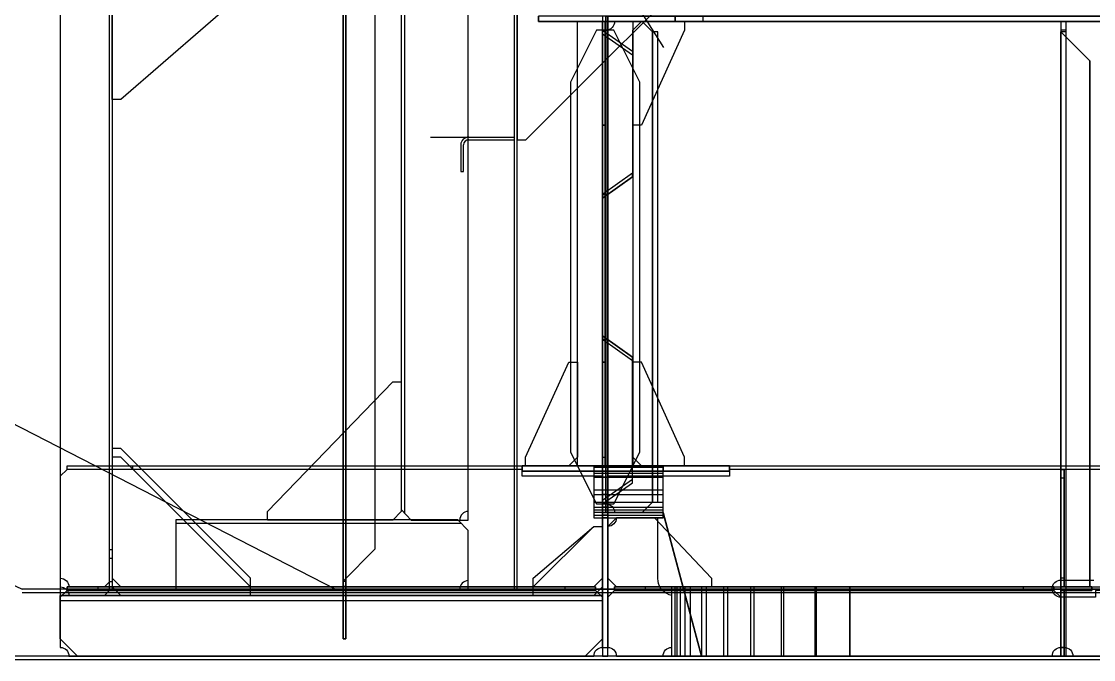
# Model space of a CAD drawing. Header units: inches. Extents: x -15552 to 42302, y -14825 to 18289.
# Drawn here: x -10382 to -9762, y 15364 to 15733 of the extents above; entities that cross this region are included whole.
import ezdxf

# ---------------------------------------------------------------- set-up
doc = ezdxf.new("R2010")
doc.units = ezdxf.units.IN
doc.header["$MEASUREMENT"] = 0
doc.layers.get('0').update_dxf_attribs({"linetype": 'CONTINUOUS'})

msp = doc.modelspace()

# ---------------------------------------------------------------- linework, layer by layer
at = {"color": 3, "ltscale": 25}
for p, q in [((-10123.431714, 15444.478181), (-10123.431714, 15904.478791)), ((-10096.556218, 15404.478028), (-10096.556218, 15904.478791)), ((-10095.003255, 15404.478028), (-10095.003255, 15904.478791)), ((-10330.717213, 15422.21103), (-10330.717213, 15811.368898)), ((-10329.217274, 15811.368898), (-10329.217274, 15422.21103)), ((-10330.717213, 15427.211335), (-10330.717213, 15746.86847)), ((-10329.217274, 15746.86847), (-10329.217274, 15427.211335)), ((-10145.100911, 15665.978578), (-10096.556218, 15665.978578)), ((-10122.913964, 15665.978578), (-10123.012383, 15665.978578)), ((-10123.012383, 15664.477876), (-10096.556218, 15664.477876)), ((-10407.139142, 15510.898927), (-10200.122197, 15404.478028)), ((-10355.217297, 15473.820832), (-10355.217297, 15475.820497)), ((-10355.217297, 15475.820497), (-10317.363293, 15475.820497)), ((-10317.363293, 15473.820832), (-10355.217297, 15473.820832)), ((-10317.363293, 15473.820832), (-10317.363293, 15475.820497)), ((-10317.363293, 15475.820497), (-10092.217286, 15475.820497)), ((-10092.217286, 15473.820832), (-10317.363293, 15473.820832)), ((-10092.217286, 15475.820497), (-10092.217286, 15473.820832)), ((-10127.365906, 15442.550996), (-10292.468579, 15442.550996)), ((-10156.27311, 15444.478181), (-10123.431714, 15444.478181)), ((-10292.468579, 15438.478425), (-10292.468579, 15404.478028)), ((-10123.431714, 15404.478028), (-10123.431714, 15438.478425)), ((-10329.217274, 15427.211335), (-10330.717213, 15427.211335)), ((-10330.717213, 15408.82068), (-10330.717213, 15427.211335)), ((-10329.217274, 15427.211335), (-10329.217274, 15408.82068)), ((-10329.217274, 15422.21103), (-10330.717213, 15422.21103)), ((-10330.717213, 15403.820375), (-10330.717213, 15422.21103)), ((-10329.217274, 15422.21103), (-10329.217274, 15403.820375)), ((-10407.139142, 15416.891816), (-10381.257279, 15404.478028)), ((-10355.217297, 15403.820375), (-10355.217297, 15405.820802)), ((-10355.217297, 15405.820802), (-10337.363274, 15405.820802)), ((-10355.217297, 15403.820375), (-10355.217297, 15405.820802)), ((-10355.217297, 15405.820802), (-10337.363274, 15405.820802)), ((-10337.363274, 15403.820375), (-10337.363274, 15405.820802)), ((-10337.363274, 15405.820802), (-10067.57129, 15405.820802)), ((-10337.363274, 15403.820375), (-10337.363274, 15405.820802)), ((-10337.363274, 15405.820802), (-10067.57129, 15405.820802)), ((-10329.217274, 15408.82068), (-10330.717213, 15408.82068)), ((-10067.57129, 15405.820802), (-10067.57129, 15403.820375)), ((-10067.57129, 15405.820802), (-10049.717267, 15405.820802)), ((-10067.57129, 15405.820802), (-10067.57129, 15403.820375)), ((-10067.57129, 15405.820802), (-10049.717267, 15405.820802)), ((-10049.717267, 15405.820802), (-10049.717267, 15403.820375)), ((-10049.717267, 15405.820802), (-10049.717267, 15403.820375)), ((-10038.717301, 15403.820375), (-10038.717301, 15405.820802)), ((-10038.717301, 15405.820802), (-10020.863278, 15405.820802)), ((-10038.717301, 15403.820375), (-10038.717301, 15405.820802)), ((-10038.717301, 15405.820802), (-10020.863278, 15405.820802)), ((-10038.717301, 15403.820375), (-10038.717301, 15405.820802)), ((-10038.717301, 15405.820802), (-10020.863278, 15405.820802)), ((-10020.863278, 15403.820375), (-10020.863278, 15405.820802)), ((-10020.863278, 15405.820802), (-9802.571232, 15405.820802)), ((-10020.863278, 15403.820375), (-10020.863278, 15405.820802)), ((-10020.863278, 15405.820802), (-9802.571232, 15405.820802)), ((-10020.863278, 15403.820375), (-10020.863278, 15405.820802)), ((-10020.863278, 15405.820802), (-9802.571232, 15405.820802)), ((-9802.571232, 15405.820802), (-9802.571232, 15403.820375)), ((-9802.571232, 15405.820802), (-9784.717305, 15405.820802)), ((-9802.571232, 15405.820802), (-9802.571232, 15403.820375)), ((-9802.571232, 15405.820802), (-9784.717305, 15405.820802)), ((-9802.571232, 15405.820802), (-9802.571232, 15403.820375)), ((-9802.571232, 15405.820802), (-9784.717305, 15405.820802)), ((-9784.717305, 15405.820802), (-9784.717305, 15403.820375)), ((-9784.717305, 15405.820802), (-9784.717305, 15403.820375)), ((-9784.717305, 15405.820802), (-9784.717305, 15403.820375)), ((-7715.419991, 15404.478028), (-10381.257279, 15404.478028)), ((-7715.419991, 15402.478364), (-10381.257279, 15402.478364)), ((-10337.363274, 15403.820375), (-10355.217297, 15403.820375)), ((-10337.363274, 15403.820375), (-10355.217297, 15403.820375)), ((-10067.57129, 15403.820375), (-10337.363274, 15403.820375)), ((-10067.57129, 15403.820375), (-10337.363274, 15403.820375)), ((-10329.217274, 15403.820375), (-10330.717213, 15403.820375)), ((-10292.468579, 15404.478028), (-10123.431714, 15404.478028)), ((-10200.122197, 15404.478028), (-7904.600461, 15404.478028)), ((-10049.717267, 15403.820375), (-10067.57129, 15403.820375)), ((-10049.717267, 15403.820375), (-10067.57129, 15403.820375)), ((-10020.863278, 15403.820375), (-10038.717301, 15403.820375)), ((-10020.863278, 15403.820375), (-10038.717301, 15403.820375)), ((-10020.863278, 15403.820375), (-10038.717301, 15403.820375)), ((-9802.571232, 15403.820375), (-10020.863278, 15403.820375)), ((-9802.571232, 15403.820375), (-10020.863278, 15403.820375)), ((-9802.571232, 15403.820375), (-10020.863278, 15403.820375)), ((-9784.717305, 15403.820375), (-9802.571232, 15403.820375)), ((-9784.717305, 15403.820375), (-9802.571232, 15403.820375)), ((-9784.717305, 15403.820375), (-9802.571232, 15403.820375))]:
    msp.add_line(p, q, dxfattribs=at)
at = {"color": 2, "ltscale": 25}
for p, q in [((-10160.207303, 15900.405458), (-10160.207303, 15448.551515)), ((-10045.717271, 15732.820466), (-10043.717225, 15732.820466)), ((-10045.717271, 15727.820924), (-10045.717271, 15732.820466)), ((-10045.717271, 15732.820466), (-10043.717225, 15732.820466)), ((-10045.717271, 15727.820924), (-10045.717271, 15732.820466)), ((-10043.717225, 15732.820466), (-10045.717271, 15732.820466)), ((-10045.717271, 15732.820466), (-10045.717271, 15727.820924)), ((-10042.717297, 15732.820466), (-10045.717271, 15732.820466)), ((-10045.717271, 15732.820466), (-10045.717271, 15727.820924)), ((-10045.717271, 15732.820466), (-10042.717297, 15732.820466)), ((-10045.717271, 15727.820924), (-10045.717271, 15732.820466)), ((-10045.717271, 15727.820924), (-10043.717225, 15727.820924)), ((-10045.717271, 15672.820619), (-10045.717271, 15727.820924)), ((-10045.717271, 15727.820924), (-10043.717225, 15727.820924)), ((-10045.717271, 15672.820619), (-10045.717271, 15727.820924)), ((-10045.717271, 15727.820924), (-10043.717225, 15727.820924)), ((-10045.717271, 15727.820924), (-10045.717271, 15672.820619)), ((-10045.717271, 15727.820924), (-10042.717297, 15727.820924)), ((-10045.717271, 15727.820924), (-10045.717271, 15632.820466)), ((-10045.717271, 15727.820924), (-10042.717297, 15727.820924)), ((-10045.717271, 15632.820466), (-10045.717271, 15727.820924)), ((-10043.717225, 15732.820466), (-10043.717225, 15727.820924)), ((-10043.717225, 15732.820466), (-10043.717225, 15727.820924)), ((-10043.717225, 15727.820924), (-10043.717225, 15732.820466)), ((-10043.717225, 15727.820924), (-10043.717225, 15672.820619)), ((-10043.717225, 15727.820924), (-10043.717225, 15672.820619)), ((-10043.717225, 15672.820619), (-10043.717225, 15727.820924)), ((-10042.717297, 15727.820924), (-10042.717297, 15732.820466)), ((-10042.717297, 15732.820466), (-10042.717297, 15727.820924)), ((-10042.717297, 15632.820466), (-10042.717297, 15727.820924)), ((-10042.717297, 15727.820924), (-10042.717297, 15632.820466)), ((-10043.717225, 15672.820619), (-10045.717271, 15672.820619)), ((-10043.717225, 15672.820619), (-10045.717271, 15672.820619)), ((-10045.717271, 15672.820619), (-10043.717225, 15672.820619)), ((-10045.717271, 15632.820466), (-10042.717297, 15632.820466)), ((-10042.717297, 15632.820466), (-10045.717271, 15632.820466)), ((-10045.717271, 15548.820832), (-10042.717297, 15548.820832)), ((-10045.717271, 15453.820375), (-10045.717271, 15548.820832)), ((-10042.717297, 15548.820832), (-10045.717271, 15548.820832)), ((-10045.717271, 15548.820832), (-10045.717271, 15453.820375)), ((-10042.717297, 15548.820832), (-10042.717297, 15453.820375)), ((-10042.717297, 15453.820375), (-10042.717297, 15548.820832)), ((-10043.717225, 15535.820344), (-10045.717271, 15535.820344)), ((-10045.717271, 15535.820344), (-10045.717271, 15480.820802)), ((-10043.717225, 15535.820344), (-10045.717271, 15535.820344)), ((-10045.717271, 15535.820344), (-10045.717271, 15480.820802)), ((-10045.717271, 15535.820344), (-10043.717225, 15535.820344)), ((-10045.717271, 15480.820802), (-10045.717271, 15535.820344)), ((-10043.717225, 15480.820802), (-10043.717225, 15535.820344)), ((-10043.717225, 15480.820802), (-10043.717225, 15535.820344)), ((-10043.717225, 15535.820344), (-10043.717225, 15480.820802)), ((-10045.717271, 15480.820802), (-10043.717225, 15480.820802)), ((-10045.717271, 15480.820802), (-10045.717271, 15475.820497)), ((-10045.717271, 15480.820802), (-10043.717225, 15480.820802)), ((-10045.717271, 15480.820802), (-10045.717271, 15475.820497)), ((-10045.717271, 15480.820802), (-10043.717225, 15480.820802)), ((-10045.717271, 15475.820497), (-10045.717271, 15480.820802)), ((-10043.717225, 15475.820497), (-10043.717225, 15480.820802)), ((-10043.717225, 15475.820497), (-10043.717225, 15480.820802)), ((-10043.717225, 15480.820802), (-10043.717225, 15475.820497)), ((-10045.717271, 15475.820497), (-10043.717225, 15475.820497)), ((-10045.717271, 15475.820497), (-10043.717225, 15475.820497)), ((-10043.717225, 15475.820497), (-10045.717271, 15475.820497)), ((-9780.717309, 15473.820832), (-9778.717263, 15473.820832)), ((-9780.717309, 15468.820527), (-9780.717309, 15473.820832)), ((-9778.717263, 15473.820832), (-9780.717309, 15473.820832)), ((-9780.717309, 15473.820832), (-9780.717309, 15410.820344)), ((-9778.717263, 15473.820832), (-9778.717263, 15468.820527)), ((-9778.717263, 15410.820344), (-9778.717263, 15473.820832)), ((-9780.717309, 15468.820527), (-9778.717263, 15468.820527)), ((-9780.717309, 15410.820344), (-9780.717309, 15468.820527)), ((-9778.717263, 15468.820527), (-9778.717263, 15410.820344)), ((-10045.717271, 15453.820375), (-10042.717297, 15453.820375)), ((-10045.717271, 15448.820832), (-10045.717271, 15453.820375)), ((-10045.717271, 15453.820375), (-10042.717297, 15453.820375)), ((-10045.717271, 15453.820375), (-10045.717271, 15448.820832)), ((-10042.717297, 15448.820832), (-10045.717271, 15448.820832)), ((-10045.717271, 15448.820832), (-10042.717297, 15448.820832)), ((-10042.717297, 15453.820375), (-10042.717297, 15448.820832)), ((-10042.717297, 15448.820832), (-10042.717297, 15453.820375)), ((-9778.717263, 15410.820344), (-9780.717309, 15410.820344)), ((-9780.717309, 15405.820802), (-9780.717309, 15410.820344)), ((-9778.717263, 15410.820344), (-9780.717309, 15410.820344)), ((-9780.717309, 15410.820344), (-9780.717309, 15405.820802)), ((-9778.717263, 15410.820344), (-9778.717263, 15405.820802)), ((-9778.717263, 15405.820802), (-9778.717263, 15410.820344)), ((-9778.717263, 15405.820802), (-9780.717309, 15405.820802)), ((-9780.717309, 15405.820802), (-9778.717263, 15405.820802))]:
    msp.add_line(p, q, dxfattribs=at)
at = {"color": 1, "ltscale": 25}
for p, q in [((-10195.717271, 15822.400239), (-10195.717271, 15409.241059)), ((-10194.217236, 15409.241059), (-10194.217236, 15822.400239)), ((-10330.717213, 15427.211335), (-10330.717213, 15814.429811)), ((-10329.217274, 15814.429811), (-10329.217274, 15427.211335)), ((-10082.717259, 15732.820466), (-10082.717259, 15735.820344)), ((-10042.717297, 15735.820344), (-10042.717297, 15732.820466)), ((-9987.717278, 15735.820344), (-9987.717278, 15732.820466)), ((-10042.717297, 15732.820466), (-10082.717259, 15732.820466)), ((-10060.217221, 15475.820497), (-10060.217221, 15732.820466)), ((-10060.217221, 15732.820466), (-10044.217236, 15732.820466)), ((-10060.217221, 15475.820497), (-10060.217221, 15732.820466)), ((-10060.217221, 15732.820466), (-10044.217236, 15732.820466)), ((-10057.217248, 15732.820466), (-10044.217236, 15732.820466)), ((-10057.217248, 15732.820466), (-10044.217236, 15732.820466)), ((-10044.217236, 15475.820497), (-10044.217236, 15732.820466)), ((-10044.217236, 15732.820466), (-10028.217251, 15732.820466)), ((-10044.217236, 15732.820466), (-10031.217225, 15732.820466)), ((-10044.217236, 15475.820497), (-10044.217236, 15732.820466)), ((-10044.217236, 15732.820466), (-10028.217251, 15732.820466)), ((-10044.217236, 15732.820466), (-10031.217225, 15732.820466)), ((-9987.717278, 15732.820466), (-10042.717297, 15732.820466)), ((-10028.217251, 15732.820466), (-10028.217251, 15475.820497)), ((-10028.217251, 15732.820466), (-10028.217251, 15475.820497)), ((-9777.71724, 15732.820466), (-9780.717309, 15732.820466)), ((-9780.717309, 15732.820466), (-9780.717309, 15726.82071)), ((-9777.71724, 15732.820466), (-9780.717309, 15732.820466)), ((-9780.717309, 15732.820466), (-9780.717309, 15727.820924)), ((-9777.71724, 15727.820924), (-9780.717309, 15727.820924)), ((-9780.717309, 15727.820924), (-9780.717309, 15370.820954)), ((-9777.71724, 15726.82071), (-9777.71724, 15732.820466)), ((-9777.71724, 15727.820924), (-9777.71724, 15732.820466)), ((-9777.71724, 15370.820954), (-9777.71724, 15727.820924)), ((-9777.71724, 15726.82071), (-9780.717309, 15726.82071)), ((-9780.717309, 15726.82071), (-9780.717309, 15405.820802)), ((-9777.71724, 15405.820802), (-9777.71724, 15726.82071)), ((-10044.217236, 15475.820497), (-10060.217221, 15475.820497)), ((-10044.217236, 15475.820497), (-10060.217221, 15475.820497)), ((-10044.217236, 15475.820497), (-10057.217248, 15475.820497)), ((-10044.217236, 15475.820497), (-10057.217248, 15475.820497)), ((-10010.717232, 15474.94159), (-10050.71729, 15474.94159)), ((-10050.71729, 15474.94159), (-10050.71729, 15472.820619)), ((-10010.717232, 15474.94159), (-10050.71729, 15474.94159)), ((-10050.71729, 15474.94159), (-10050.71729, 15472.820619)), ((-10050.71729, 15474.94159), (-10050.71729, 15471.373323)), ((-10010.717232, 15474.94159), (-10050.71729, 15474.94159)), ((-10050.71729, 15474.94159), (-10050.71729, 15471.373323)), ((-10010.717232, 15472.820619), (-10050.71729, 15472.820619)), ((-10050.71729, 15472.820619), (-10050.71729, 15469.252351)), ((-10010.717232, 15472.820619), (-10050.71729, 15472.820619)), ((-10050.71729, 15472.820619), (-10050.71729, 15469.252351)), ((-10028.217251, 15475.820497), (-10044.217236, 15475.820497)), ((-10031.217225, 15475.820497), (-10044.217236, 15475.820497)), ((-10028.217251, 15475.820497), (-10044.217236, 15475.820497)), ((-10031.217225, 15475.820497), (-10044.217236, 15475.820497)), ((-10010.717232, 15472.820619), (-10010.717232, 15474.94159)), ((-10010.717232, 15472.820619), (-10010.717232, 15474.94159)), ((-10010.717232, 15471.373323), (-10010.717232, 15474.94159)), ((-10010.717232, 15471.373323), (-10010.717232, 15474.94159)), ((-10010.717232, 15469.252351), (-10010.717232, 15472.820619)), ((-10010.717232, 15469.252351), (-10010.717232, 15472.820619)), ((-10050.71729, 15471.373323), (-10050.71729, 15461.79767)), ((-10010.717232, 15471.373323), (-10050.71729, 15471.373323)), ((-10050.71729, 15471.373323), (-10050.71729, 15461.79767)), ((-10050.71729, 15469.252351), (-10010.717232, 15469.252351)), ((-10050.71729, 15469.252351), (-10050.71729, 15459.302858)), ((-10050.71729, 15469.252351), (-10010.717232, 15469.252351)), ((-10050.71729, 15469.252351), (-10050.71729, 15459.302858)), ((-10010.717232, 15461.79767), (-10010.717232, 15471.373323)), ((-10010.717232, 15461.79767), (-10010.717232, 15471.373323)), ((-10010.717232, 15459.302858), (-10010.717232, 15469.252351)), ((-10010.717232, 15459.302858), (-10010.717232, 15469.252351)), ((-10050.71729, 15461.79767), (-10050.71729, 15454.681733)), ((-10010.717232, 15461.79767), (-10050.71729, 15461.79767)), ((-10050.71729, 15461.79767), (-10050.71729, 15454.681733)), ((-10010.717232, 15454.681733), (-10010.717232, 15461.79767)), ((-10010.717232, 15454.681733), (-10010.717232, 15461.79767)), ((-10050.71729, 15459.302858), (-10010.717232, 15459.302858)), ((-10050.71729, 15459.302858), (-10050.71729, 15451.909974)), ((-10050.71729, 15459.302858), (-10010.717232, 15459.302858)), ((-10050.71729, 15459.302858), (-10050.71729, 15451.909974)), ((-10050.71729, 15454.681733), (-10050.71729, 15450.300172)), ((-10010.717232, 15454.681733), (-10050.71729, 15454.681733)), ((-10050.71729, 15454.681733), (-10050.71729, 15450.300172)), ((-10010.717232, 15451.909974), (-10010.717232, 15459.302858)), ((-10010.717232, 15451.909974), (-10010.717232, 15459.302858)), ((-10010.717232, 15450.300172), (-10010.717232, 15454.681733)), ((-10010.717232, 15450.300172), (-10010.717232, 15454.681733)), ((-10050.71729, 15451.909974), (-10010.717232, 15451.909974)), ((-10050.71729, 15451.909974), (-10050.71729, 15447.357515)), ((-10050.71729, 15451.909974), (-10010.717232, 15451.909974)), ((-10050.71729, 15451.909974), (-10050.71729, 15447.357515)), ((-10050.71729, 15450.300172), (-10050.71729, 15448.820832)), ((-10010.717232, 15450.300172), (-10050.71729, 15450.300172)), ((-10050.71729, 15450.300172), (-10050.71729, 15448.820832)), ((-10010.717232, 15448.820832), (-10050.71729, 15448.820832)), ((-10050.71729, 15448.820832), (-10050.71729, 15445.820954)), ((-10010.717232, 15447.357515), (-10010.717232, 15451.909974)), ((-10010.717232, 15447.357515), (-10010.717232, 15451.909974)), ((-10010.717232, 15448.820832), (-10010.717232, 15450.300172)), ((-10010.717232, 15448.820832), (-10010.717232, 15450.300172)), ((-10010.717232, 15445.820954), (-10010.717232, 15448.820832)), ((-10050.71729, 15447.357515), (-10010.717232, 15447.357515)), ((-10050.71729, 15447.357515), (-10050.71729, 15445.820954)), ((-10050.71729, 15447.357515), (-10010.717232, 15447.357515)), ((-10050.71729, 15447.357515), (-10050.71729, 15445.820954)), ((-10050.71729, 15445.820954), (-10010.717232, 15445.820954)), ((-10050.71729, 15445.820954), (-10010.717232, 15445.820954)), ((-10050.71729, 15445.820954), (-10010.717232, 15445.820954)), ((-10010.717232, 15445.820954), (-10010.717232, 15447.357515)), ((-10010.717232, 15445.820954), (-10010.717232, 15447.357515)), ((-10329.217274, 15427.211335), (-10330.717213, 15427.211335)), ((-10330.717213, 15408.82068), (-10330.717213, 15427.211335)), ((-10329.217274, 15427.211335), (-10329.217274, 15408.82068)), ((-10329.217274, 15408.82068), (-10330.717213, 15408.82068)), ((-10195.717271, 15409.241059), (-10194.217236, 15409.241059)), ((-10195.717271, 15409.241059), (-10195.717271, 15406.241182)), ((-10195.717271, 15406.241182), (-10194.217236, 15406.241182)), ((-10195.717271, 15406.241182), (-10195.717271, 15375.820497)), ((-10194.217236, 15406.241182), (-10194.217236, 15409.241059)), ((-10194.217236, 15375.820497), (-10194.217236, 15406.241182)), ((-10005.717213, 15365.820649), (-10005.717213, 15405.820802)), ((-10005.717213, 15405.820802), (-10003.738053, 15405.820802)), ((-10005.717213, 15365.820649), (-10005.717213, 15405.820802)), ((-10005.717213, 15405.820802), (-10002.71724, 15405.820802)), ((-10003.738053, 15365.820649), (-10003.738053, 15405.820802)), ((-10003.738053, 15405.820802), (-9997.876961, 15405.820802)), ((-10002.71724, 15405.820802), (-10002.71724, 15365.820649)), ((-10002.71724, 15405.820802), (-10000.795872, 15405.820802)), ((-10000.795872, 15405.820802), (-10000.795872, 15365.820649)), ((-10000.795872, 15405.820802), (-9995.105202, 15405.820802)), ((-9997.876961, 15365.820649), (-9997.876961, 15405.820802)), ((-9997.876961, 15405.820802), (-9988.358624, 15405.820802)), ((-9995.105202, 15405.820802), (-9995.105202, 15365.820649)), ((-9995.105202, 15405.820802), (-9985.864194, 15405.820802)), ((-9988.358624, 15365.820649), (-9988.358624, 15405.820802)), ((-9988.358624, 15405.820802), (-9975.549252, 15405.820802)), ((-9985.864194, 15405.820802), (-9985.864194, 15365.820649)), ((-9985.864194, 15405.820802), (-9973.427994, 15405.820802)), ((-9975.549252, 15365.820649), (-9975.549252, 15405.820802)), ((-9975.549252, 15405.820802), (-9959.940941, 15405.820802)), ((-9973.427994, 15405.820802), (-9973.427994, 15365.820649)), ((-9973.427994, 15405.820802), (-9958.274396, 15405.820802)), ((-9959.940941, 15365.820649), (-9959.940941, 15405.820802)), ((-9959.940941, 15405.820802), (-9942.133744, 15405.820802)), ((-9958.274396, 15405.820802), (-9958.274396, 15365.820649)), ((-9958.274396, 15405.820802), (-9940.985615, 15405.820802)), ((-9942.133744, 15365.820649), (-9942.133744, 15405.820802)), ((-9942.133744, 15405.820802), (-9922.811539, 15405.820802)), ((-9940.985615, 15405.820802), (-9940.985615, 15365.820649)), ((-9940.985615, 15405.820802), (-9922.226269, 15405.820802)), ((-9922.811539, 15365.820649), (-9922.811539, 15405.820802)), ((-9922.811539, 15405.820802), (-9902.71724, 15405.820802)), ((-9922.226269, 15405.820802), (-9922.226269, 15365.820649)), ((-9922.226269, 15405.820802), (-9902.71724, 15405.820802)), ((-9902.71724, 15405.820802), (-9902.71724, 15365.820649)), ((-9902.71724, 15405.820802), (-9902.71724, 15365.820649)), ((-9780.717309, 15405.820802), (-9777.71724, 15405.820802)), ((-9780.717309, 15405.820802), (-9780.717309, 15365.820649)), ((-9777.71724, 15365.820649), (-9777.71724, 15405.820802)), ((-9778.717263, 15403.820375), (-9780.717309, 15403.820375)), ((-9780.717309, 15403.820375), (-9780.717309, 15399.820283)), ((-9780.717309, 15403.820375), (-9778.717263, 15403.820375)), ((-9780.717309, 15399.820283), (-9780.717309, 15403.820375)), ((-9778.717263, 15399.820283), (-9780.717309, 15399.820283)), ((-9780.717309, 15399.820283), (-9780.717309, 15370.820954)), ((-9778.717263, 15399.820283), (-9780.717309, 15399.820283)), ((-9780.717309, 15370.820954), (-9780.717309, 15399.820283)), ((-9778.717263, 15399.820283), (-9778.717263, 15403.820375)), ((-9778.717263, 15403.820375), (-9778.717263, 15399.820283)), ((-9778.717263, 15370.820954), (-9778.717263, 15399.820283)), ((-9778.717263, 15399.820283), (-9778.717263, 15370.820954)), ((-10195.717271, 15375.820497), (-10194.217236, 15375.820497)), ((-9780.717309, 15370.820954), (-9778.717263, 15370.820954)), ((-9780.717309, 15370.820954), (-9780.717309, 15365.820649)), ((-9778.717263, 15370.820954), (-9780.717309, 15370.820954)), ((-9780.717309, 15365.820649), (-9780.717309, 15370.820954)), ((-9780.717309, 15370.820954), (-9777.71724, 15370.820954)), ((-9780.717309, 15370.820954), (-9780.717309, 15365.820649)), ((-9778.717263, 15365.820649), (-9778.717263, 15370.820954)), ((-9778.717263, 15370.820954), (-9778.717263, 15365.820649)), ((-9777.71724, 15365.820649), (-9777.71724, 15370.820954)), ((-10003.738053, 15365.820649), (-10005.717213, 15365.820649)), ((-10002.71724, 15365.820649), (-10005.717213, 15365.820649)), ((-9997.876961, 15365.820649), (-10003.738053, 15365.820649)), ((-10000.795872, 15365.820649), (-10002.71724, 15365.820649)), ((-9995.105202, 15365.820649), (-10000.795872, 15365.820649)), ((-9988.358624, 15365.820649), (-9997.876961, 15365.820649)), ((-9985.864194, 15365.820649), (-9995.105202, 15365.820649)), ((-9975.549252, 15365.820649), (-9988.358624, 15365.820649)), ((-9973.427994, 15365.820649), (-9985.864194, 15365.820649)), ((-9959.940941, 15365.820649), (-9975.549252, 15365.820649)), ((-9958.274396, 15365.820649), (-9973.427994, 15365.820649)), ((-9942.133744, 15365.820649), (-9959.940941, 15365.820649)), ((-9940.985615, 15365.820649), (-9958.274396, 15365.820649)), ((-9922.811539, 15365.820649), (-9942.133744, 15365.820649)), ((-9922.226269, 15365.820649), (-9940.985615, 15365.820649)), ((-9902.71724, 15365.820649), (-9922.811539, 15365.820649)), ((-9902.71724, 15365.820649), (-9922.226269, 15365.820649)), ((-9780.717309, 15365.820649), (-9778.717263, 15365.820649)), ((-9778.717263, 15365.820649), (-9780.717309, 15365.820649)), ((-9780.717309, 15365.820649), (-9777.71724, 15365.820649)), ((-9780.717309, 15365.820649), (-9777.71724, 15365.820649))]:
    msp.add_line(p, q, dxfattribs=at)
at = {"color": 6, "ltscale": 25}
for p, q in [((-10045.717271, 15732.820466), (-10042.717297, 15732.820466)), ((-10045.717271, 15727.820924), (-10045.717271, 15732.820466)), ((-10045.717271, 15727.820924), (-10042.717297, 15727.820924)), ((-10045.717271, 15453.820375), (-10045.717271, 15727.820924)), ((-10042.717297, 15732.820466), (-10042.717297, 15727.820924)), ((-10042.717297, 15727.820924), (-10042.717297, 15453.820375)), ((-10042.717297, 15472.820619), (-10045.717271, 15472.820619)), ((-10045.717271, 15472.820619), (-10045.717271, 15469.252351)), ((-10045.717271, 15472.820619), (-10045.717271, 15469.252351)), ((-10042.717297, 15469.252351), (-10042.717297, 15472.820619)), ((-10042.717297, 15469.252351), (-10042.717297, 15472.820619)), ((-10042.717297, 15469.252351), (-10045.717271, 15469.252351)), ((-10045.717271, 15469.252351), (-10045.717271, 15459.302858)), ((-10045.717271, 15469.252351), (-10045.717271, 15459.302858)), ((-10042.717297, 15459.302858), (-10042.717297, 15469.252351)), ((-10042.717297, 15459.302858), (-10042.717297, 15469.252351)), ((-10042.717297, 15459.302858), (-10045.717271, 15459.302858)), ((-10045.717271, 15459.302858), (-10045.717271, 15451.909974)), ((-10045.717271, 15459.302858), (-10045.717271, 15451.909974)), ((-10042.717297, 15451.909974), (-10042.717297, 15459.302858)), ((-10042.717297, 15451.909974), (-10042.717297, 15459.302858)), ((-10042.717297, 15453.820375), (-10045.717271, 15453.820375)), ((-10045.717271, 15448.820832), (-10045.717271, 15453.820375)), ((-10042.717297, 15451.909974), (-10045.717271, 15451.909974)), ((-10045.717271, 15451.909974), (-10045.717271, 15447.357515)), ((-10045.717271, 15451.909974), (-10045.717271, 15447.357515)), ((-10042.717297, 15448.820832), (-10045.717271, 15448.820832)), ((-10042.717297, 15453.820375), (-10042.717297, 15448.820832)), ((-10042.717297, 15447.357515), (-10042.717297, 15451.909974)), ((-10042.717297, 15447.357515), (-10042.717297, 15451.909974)), ((-10042.717297, 15447.357515), (-10045.717271, 15447.357515)), ((-10045.717271, 15447.357515), (-10045.717271, 15445.820954)), ((-10045.717271, 15447.357515), (-10045.717271, 15445.820954)), ((-10042.717297, 15445.820954), (-10045.717271, 15445.820954)), ((-10045.717271, 15445.820954), (-10045.717271, 15370.820954)), ((-10042.717297, 15445.820954), (-10042.717297, 15447.357515)), ((-10042.717297, 15445.820954), (-10042.717297, 15447.357515)), ((-10042.717297, 15370.820954), (-10042.717297, 15445.820954)), ((-10045.717271, 15370.820954), (-10042.717297, 15370.820954)), ((-10045.717271, 15370.820954), (-10045.717271, 15365.820649)), ((-10042.717297, 15365.820649), (-10042.717297, 15370.820954)), ((-10045.717271, 15365.820649), (-10042.717297, 15365.820649))]:
    msp.add_line(p, q, dxfattribs=at)
at = {"color": 4, "ltscale": 25}
for p, q in [((-10045.717271, 15632.820466), (-10045.717271, 15727.820924)), ((-10045.717271, 15725.699189), (-10028.431828, 15713.476899)), ((-10028.431828, 15645.043519), (-10045.717271, 15632.820466)), ((-10028.431828, 15536.597779), (-10045.717271, 15548.820832)), ((-10045.717271, 15548.820832), (-10045.717271, 15453.820375)), ((-10045.717271, 15455.942109), (-10028.431828, 15468.164399))]:
    msp.add_line(p, q, dxfattribs=at)
at = {"color": 5, "ltscale": 25}
for p, q in [((-10092.217286, 15475.820497), (-10092.217286, 15472.820619)), ((-10050.718243, 15475.820497), (-10092.217286, 15475.820497)), ((-10092.217286, 15472.820619), (-10092.217286, 15475.820497)), ((-10092.217286, 15475.820497), (-10050.80169, 15475.820497)), ((-10092.217286, 15472.820619), (-10050.718243, 15472.820619)), ((-10050.80169, 15472.820619), (-10092.217286, 15472.820619)), ((-10050.80169, 15475.820497), (-10050.80169, 15472.820619)), ((-10050.80169, 15475.820497), (-10010.638936, 15475.820497)), ((-10010.638936, 15472.820619), (-10050.80169, 15472.820619)), ((-10050.718243, 15475.820497), (-10050.718243, 15472.820619)), ((-10010.716279, 15475.820497), (-10050.718243, 15475.820497)), ((-10050.718243, 15472.820619), (-10010.716279, 15472.820619)), ((-10010.716279, 15472.820619), (-10010.716279, 15475.820497)), ((-9972.217305, 15475.820497), (-10010.716279, 15475.820497)), ((-10010.716279, 15472.820619), (-9972.217305, 15472.820619)), ((-10010.638936, 15475.820497), (-10010.638936, 15472.820619)), ((-10010.638936, 15475.820497), (-9972.217305, 15475.820497)), ((-9972.217305, 15472.820619), (-10010.638936, 15472.820619)), ((-9972.217305, 15472.820619), (-9972.217305, 15475.820497)), ((-9972.217305, 15475.820497), (-9972.217305, 15472.820619))]:
    msp.add_line(p, q, dxfattribs=at)
at = {"color": 1, "ltscale": 25}
for points in [[(-10010.28064, 15717.84015), (-10262.66187, 16117.959932), (-10697.536786, 16117.959932)], [(-10195.717271, 15375.820497), (-10195.717271, 15855.820802), (-10194.217236, 15855.820802), (-10194.217236, 15375.820497), (-10195.717271, 15375.820497)], [(-10082.717259, 15732.820466), (-10003.717263, 15732.820466), (-10003.717263, 15735.820344), (-10082.717259, 15735.820344), (-10082.717259, 15732.820466)], [(-10082.717259, 15732.820466), (-10042.717297, 15732.820466), (-10042.717297, 15735.820344), (-10082.717259, 15735.820344), (-10082.717259, 15732.820466)], [(-10082.717259, 15732.820466), (-10042.717297, 15732.820466), (-10042.717297, 15735.820344), (-10082.717259, 15735.820344), (-10082.717259, 15732.820466)], [(-10043.717225, 15735.820344), (-10003.717263, 15735.820344), (-10003.717263, 15732.820466), (-10043.717225, 15732.820466), (-10043.717225, 15735.820344)], [(-10003.717263, 15735.820344), (-9345.717271, 15735.820344), (-9345.717271, 15732.820466), (-10003.717263, 15732.820466), (-10003.717263, 15735.820344)], [(-9345.717271, 15735.820344), (-10003.717263, 15735.820344), (-10003.717263, 15732.820466), (-9345.717271, 15732.820466), (-9345.717271, 15735.820344)], [(-10064.217217, 15483.82068), (-10049.217255, 15453.820375), (-10039.217217, 15453.820375), (-10024.217255, 15483.82068), (-10024.217255, 15697.820619), (-10039.217217, 15727.820924), (-10049.217255, 15727.820924), (-10064.217217, 15697.820619), (-10064.217217, 15483.82068)], [(-10064.217217, 15483.82068), (-10049.217255, 15453.820375), (-10039.217217, 15453.820375), (-10024.217255, 15483.82068), (-10024.217255, 15697.820619), (-10039.217217, 15727.820924), (-10049.217255, 15727.820924), (-10064.217217, 15697.820619), (-10064.217217, 15483.82068)], [(-10016.717274, 15726.82071), (-10016.717274, 15454.820588), (-10013.717301, 15454.820588), (-10013.717301, 15726.82071), (-10016.717274, 15726.82071)], [(-9780.717309, 15726.82071), (-9763.936265, 15710.039857), (-9763.936265, 15405.820802), (-9780.717309, 15405.820802), (-9780.717309, 15726.82071)], [(-9780.717309, 15405.820802), (-9763.936265, 15405.820802), (-9763.936265, 15710.039857), (-9780.717309, 15726.82071), (-9780.717309, 15405.820802)], [(-10127.671178, 15661.477998), (-10127.671178, 15646.033052), (-10126.118214, 15646.033052), (-10126.118214, 15661.477998)], [(-10002.71724, 15365.820649), (-10005.717213, 15365.820649), (-10005.717213, 15405.820802), (-10002.71724, 15405.820802), (-10002.71724, 15365.820649)], [(-9664.217312, 15365.820649), (-9902.71724, 15365.820649), (-9902.71724, 15405.820802), (-9664.217312, 15405.820802), (-9664.217312, 15365.820649)], [(-9664.217312, 15365.820649), (-9902.71724, 15365.820649), (-9902.71724, 15405.820802), (-9664.217312, 15405.820802), (-9664.217312, 15365.820649)], [(-9762.863286, 15403.820375), (-9780.717309, 15403.820375), (-9780.717309, 15405.820802), (-9762.863286, 15405.820802), (-9762.863286, 15403.820375)], [(-9780.717309, 15403.820375), (-9762.863286, 15403.820375), (-9762.863286, 15405.820802), (-9780.717309, 15405.820802), (-9780.717309, 15403.820375)], [(-10349.217255, 15365.820649), (-10055.717213, 15365.820649), (-10045.717271, 15375.820497), (-10045.717271, 15400.820497), (-10359.217293, 15400.820497), (-10359.217293, 15375.820497), (-10349.217255, 15365.820649)], [(-10359.217293, 15400.820497), (-10045.717271, 15400.820497), (-10045.717271, 15397.820619), (-10359.217293, 15397.820619), (-10359.217293, 15400.820497)], [(-10349.217255, 15365.820649), (-10055.717213, 15365.820649), (-10045.717271, 15375.820497), (-10045.717271, 15400.820497), (-10359.217293, 15400.820497), (-10359.217293, 15375.820497), (-10349.217255, 15365.820649)], [(-10359.217293, 15400.820497), (-10045.717271, 15400.820497), (-10045.717271, 15397.820619), (-10359.217293, 15397.820619), (-10359.217293, 15400.820497)], [(-10055.717213, 15365.820649), (-10349.217255, 15365.820649), (-10359.217293, 15375.820497), (-10359.217293, 15400.820497), (-10045.717271, 15400.820497), (-10045.717271, 15375.820497), (-10055.717213, 15365.820649)], [(-10359.217293, 15400.820497), (-10045.717271, 15400.820497), (-10045.717271, 15397.820619), (-10359.217293, 15397.820619), (-10359.217293, 15400.820497)], [(-10055.717213, 15365.820649), (-10349.217255, 15365.820649), (-10359.217293, 15375.820497), (-10359.217293, 15400.820497), (-10045.717271, 15400.820497), (-10045.717271, 15375.820497), (-10055.717213, 15365.820649)], [(-10359.217293, 15400.820497), (-10045.717271, 15400.820497), (-10045.717271, 15397.820619), (-10359.217293, 15397.820619), (-10359.217293, 15400.820497)]]:
    msp.add_lwpolyline(points, dxfattribs=at)
at = {"color": 2, "ltscale": 25}
for points in [[(-10156.27311, 15904.478791), (-10162.139161, 15898.40503), (-10162.139161, 15450.551179), (-10156.27311, 15444.478181)], [(-10324.266846, 15766.918519), (-10250.009282, 15756.391481), (-10250.711186, 15751.440766), (-10324.217255, 15687.620881), (-10329.217274, 15687.620881), (-10329.217274, 15762.620881), (-10324.266846, 15766.918519)], [(-10023.217232, 15732.820466), (-9998.217232, 15732.820466), (-9998.217232, 15727.820924), (-10023.217232, 15672.820619), (-10028.217251, 15672.820619), (-10028.217251, 15727.820924), (-10023.217232, 15732.820466)], [(-10065.21724, 15475.820497), (-10090.21724, 15475.820497), (-10090.21724, 15480.820802), (-10065.21724, 15535.820344), (-10060.217221, 15535.820344), (-10060.217221, 15480.820802), (-10065.21724, 15475.820497)], [(-10065.21724, 15475.820497), (-10090.21724, 15475.820497), (-10090.21724, 15480.820802), (-10065.21724, 15535.820344), (-10060.217221, 15535.820344), (-10060.217221, 15480.820802), (-10065.21724, 15475.820497)], [(-10023.217232, 15475.820497), (-9998.217232, 15475.820497), (-9998.217232, 15480.820802), (-10023.217232, 15535.820344), (-10028.217251, 15535.820344), (-10028.217251, 15480.820802), (-10023.217232, 15475.820497)], [(-10166.898282, 15444.478181), (-10239.342721, 15444.478181), (-10239.342721, 15449.478486), (-10166.898282, 15524.478486), (-10162.068684, 15524.478486), (-10162.068684, 15449.478486), (-10166.898282, 15444.478181)], [(-10324.217255, 15405.820802), (-10249.217255, 15405.820802), (-10249.217255, 15410.820344), (-10324.217255, 15485.820344), (-10329.217274, 15485.820344), (-10329.217274, 15410.820344), (-10324.217255, 15405.820802)], [(-10324.217255, 15405.820802), (-10249.217255, 15405.820802), (-10249.217255, 15410.820344), (-10324.217255, 15485.820344), (-10329.217274, 15485.820344), (-10329.217274, 15410.820344), (-10324.217255, 15405.820802)], [(-10324.217255, 15400.820497), (-10249.217255, 15400.820497), (-10249.217255, 15405.820802), (-10324.217255, 15480.820802), (-10329.217274, 15480.820802), (-10329.217274, 15405.820802), (-10324.217255, 15400.820497)], [(-10042.717297, 15410.820344), (-10042.717297, 15440.820649), (-10037.717278, 15445.820954), (-10015.717251, 15445.820954), (-9982.717259, 15410.820344), (-9982.717259, 15405.820802), (-10037.717278, 15405.820802), (-10042.717297, 15410.820344)], [(-10042.717297, 15410.820344), (-10042.717297, 15440.820649), (-10037.717278, 15445.820954), (-10015.717251, 15445.820954), (-9982.717259, 15410.820344), (-9982.717259, 15405.820802), (-10037.717278, 15405.820802), (-10042.717297, 15410.820344)], [(-10042.717297, 15410.820344), (-10042.717297, 15440.820649), (-10037.717278, 15445.820954), (-10015.717251, 15445.820954), (-9982.717259, 15410.820344), (-9982.717259, 15405.820802), (-10037.717278, 15405.820802), (-10042.717297, 15410.820344)], [(-10042.717297, 15410.820344), (-10042.717297, 15440.820649), (-10037.717278, 15445.820954), (-10015.717251, 15445.820954), (-9982.717259, 15410.820344), (-9982.717259, 15405.820802), (-10037.717278, 15405.820802), (-10042.717297, 15410.820344)], [(-10042.717297, 15410.820344), (-10042.717297, 15440.820649), (-10037.717278, 15445.820954), (-10015.717251, 15445.820954), (-9982.717259, 15410.820344), (-9982.717259, 15405.820802), (-10037.717278, 15405.820802), (-10042.717297, 15410.820344)], [(-10042.717297, 15410.820344), (-10042.717297, 15440.820649), (-10037.717278, 15445.820954), (-10015.717251, 15445.820954), (-9982.717259, 15410.820344), (-9982.717259, 15405.820802), (-10037.717278, 15405.820802), (-10042.717297, 15410.820344)], [(-10050.71729, 15400.820497), (-10085.717232, 15400.820497), (-10085.717232, 15405.820802), (-10050.71729, 15440.820649), (-10045.717271, 15440.820649), (-10045.717271, 15405.820802), (-10050.71729, 15400.820497)], [(-10050.71729, 15400.820497), (-10085.717232, 15400.820497), (-10085.717232, 15405.820802), (-10050.71729, 15440.820649), (-10045.717271, 15440.820649), (-10045.717271, 15405.820802), (-10050.71729, 15400.820497)], [(-10050.71729, 15405.820802), (-10085.717232, 15405.820802), (-10085.717232, 15410.820344), (-10050.71729, 15440.820649), (-10045.717271, 15440.820649), (-10045.717271, 15410.820344), (-10050.71729, 15405.820802)], [(-10050.71729, 15405.820802), (-10085.717232, 15405.820802), (-10085.717232, 15410.820344), (-10050.71729, 15440.820649), (-10045.717271, 15440.820649), (-10045.717271, 15410.820344), (-10050.71729, 15405.820802)], [(-10050.71729, 15400.820497), (-10085.717232, 15400.820497), (-10085.717232, 15405.820802), (-10050.71729, 15440.820649), (-10045.717271, 15440.820649), (-10045.717271, 15405.820802), (-10050.71729, 15400.820497)], [(-10050.71729, 15405.820802), (-10085.717232, 15405.820802), (-10085.717232, 15410.820344), (-10050.71729, 15440.820649), (-10045.717271, 15440.820649), (-10045.717271, 15410.820344), (-10050.71729, 15405.820802)], [(-10050.71729, 15405.820802), (-10085.717232, 15405.820802), (-10085.717232, 15410.820344), (-10050.71729, 15440.820649), (-10045.717271, 15440.820649), (-10045.717271, 15410.820344), (-10050.71729, 15405.820802)], [(-10050.71729, 15400.820497), (-10085.717232, 15400.820497), (-10085.717232, 15405.820802), (-10050.71729, 15440.820649), (-10045.717271, 15440.820649), (-10045.717271, 15405.820802), (-10050.71729, 15400.820497)]]:
    msp.add_lwpolyline(points, dxfattribs=at)
at = {"color": 5, "ltscale": 25}
for points in [[(-10028.217251, 15475.820497), (-9295.717271, 15475.820497), (-9295.717271, 15865.820649), (-9514.217265, 15865.820649), (-9514.217265, 15735.820344), (-10003.717263, 15735.820344), (-10003.717263, 15732.820466), (-10028.217251, 15732.820466), (-10028.217251, 15475.820497)], [(-10045.717271, 15735.820344), (-10045.717271, 15448.820832), (-10043.717225, 15448.820832), (-10043.717225, 15735.820344), (-10045.717271, 15735.820344)]]:
    msp.add_lwpolyline(points, dxfattribs=at)
at = {"color": 1, "ltscale": 25}
for points in [[(-10359.217293, 15835.820344), (-10359.217293, 15410.820344, -0.198914), (-10355.681641, 15409.356263, -0.198918), (-10354.217274, 15405.820802), (-10333.717282, 15405.820802), (-10330.717213, 15408.82068), (-10330.717213, 15832.820466), (-10333.717282, 15835.820344), (-10359.217293, 15835.820344)], [(-10359.217293, 15830.813935), (-10359.217293, 15405.820802, -0.198899), (-10355.681641, 15404.355958, -0.198918), (-10354.217274, 15400.820497), (-10333.717282, 15400.820497), (-10330.717213, 15403.820375), (-10330.717213, 15829.759553), (-10333.717282, 15832.759431), (-10354.252656, 15835.219148, -0.183483), (-10355.898602, 15832.074311, -0.18346), (-10359.217293, 15830.813935, -0.18346)], [(-10359.217293, 15766.874269), (-10359.217293, 15410.820344, -0.198914), (-10355.681641, 15409.356263, -0.198918), (-10354.217274, 15405.820802), (-10333.717282, 15405.820802), (-10330.717213, 15408.82068), (-10330.717213, 15765.258363), (-10333.717282, 15768.259004), (-10354.26677, 15771.17267, -0.180664), (-10355.939133, 15768.098786, -0.180662), (-10359.217293, 15766.874269, -0.180662)], [(-10043.717225, 15727.820924), (-10043.717225, 15453.820375, -0.198914), (-10040.181573, 15452.356294, -0.19892), (-10038.717301, 15448.820832), (-10022.717221, 15448.820832), (-10016.717274, 15454.820588), (-10016.717274, 15726.82071), (-10022.717221, 15732.820466), (-10038.717301, 15732.820466, -0.19892), (-10040.181573, 15729.285005, -0.198914), (-10043.717225, 15727.820924, -0.198914)], [(-10359.217293, 15399.820283), (-10359.217293, 15370.820954, -0.198899), (-10355.681641, 15369.356111, -0.198918), (-10354.217274, 15365.820649), (-10050.71729, 15365.820649, -0.198918), (-10049.252923, 15369.356111, -0.198899), (-10045.717271, 15370.820954), (-10045.717271, 15399.820283), (-10049.717267, 15403.820375), (-10355.217297, 15403.820375), (-10359.217293, 15399.820283)], [(-10359.217293, 15399.820283), (-10359.217293, 15370.820954, -0.198899), (-10355.681641, 15369.356111, -0.198918), (-10354.217274, 15365.820649), (-10050.71729, 15365.820649, -0.198918), (-10049.252923, 15369.356111, -0.198899), (-10045.717271, 15370.820954), (-10045.717271, 15399.820283), (-10049.717267, 15403.820375), (-10355.217297, 15403.820375), (-10359.217293, 15399.820283)], [(-10359.217293, 15399.820283), (-10359.217293, 15370.820954, -0.198899), (-10355.681641, 15369.356111, -0.198918), (-10354.217274, 15365.820649), (-10050.71729, 15365.820649, -0.198918), (-10049.252923, 15369.356111, -0.198899), (-10045.717271, 15370.820954), (-10045.717271, 15399.820283), (-10049.717267, 15403.820375), (-10355.217297, 15403.820375), (-10359.217293, 15399.820283)], [(-10359.217293, 15399.820283), (-10359.217293, 15370.820954, -0.198899), (-10355.681641, 15369.356111, -0.198918), (-10354.217274, 15365.820649), (-10050.71729, 15365.820649, -0.198918), (-10049.252923, 15369.356111, -0.198899), (-10045.717271, 15370.820954), (-10045.717271, 15399.820283), (-10049.717267, 15403.820375), (-10355.217297, 15403.820375), (-10359.217293, 15399.820283)], [(-10042.717297, 15399.820283), (-10042.717297, 15370.820954, -0.198899), (-10039.181645, 15369.356111, -0.198918), (-10037.717278, 15365.820649), (-9785.717232, 15365.820649, -0.198918), (-9784.252865, 15369.356111, -0.198904), (-9780.717309, 15370.820954), (-9780.717309, 15399.820283), (-9784.717305, 15403.820375), (-10038.717301, 15403.820375), (-10042.717297, 15399.820283)], [(-10042.717297, 15399.820283), (-10042.717297, 15370.820954, -0.198899), (-10039.181645, 15369.356111, -0.198918), (-10037.717278, 15365.820649), (-9785.717232, 15365.820649, -0.198918), (-9784.252865, 15369.356111, -0.198904), (-9780.717309, 15370.820954), (-9780.717309, 15399.820283), (-9784.717305, 15403.820375), (-10038.717301, 15403.820375), (-10042.717297, 15399.820283)], [(-10042.717297, 15399.820283), (-10042.717297, 15370.820954, -0.198899), (-10039.181645, 15369.356111, -0.198918), (-10037.717278, 15365.820649), (-9785.717232, 15365.820649, -0.198918), (-9784.252865, 15369.356111, -0.198904), (-9780.717309, 15370.820954), (-9780.717309, 15399.820283), (-9784.717305, 15403.820375), (-10038.717301, 15403.820375), (-10042.717297, 15399.820283)], [(-10042.717297, 15399.820283), (-10042.717297, 15370.820954, -0.198899), (-10039.181645, 15369.356111, -0.198918), (-10037.717278, 15365.820649), (-9785.717232, 15365.820649, -0.198918), (-9784.252865, 15369.356111, -0.198904), (-9780.717309, 15370.820954), (-9780.717309, 15399.820283), (-9784.717305, 15403.820375), (-10038.717301, 15403.820375), (-10042.717297, 15399.820283)], [(-10042.717297, 15399.820283), (-10042.717297, 15370.820954, -0.198899), (-10039.181645, 15369.356111, -0.198918), (-10037.717278, 15365.820649), (-9785.717232, 15365.820649, -0.198918), (-9784.252865, 15369.356111, -0.198904), (-9780.717309, 15370.820954), (-9780.717309, 15399.820283), (-9784.717305, 15403.820375), (-10038.717301, 15403.820375), (-10042.717297, 15399.820283)], [(-10042.717297, 15399.820283), (-10042.717297, 15370.820954, -0.198899), (-10039.181645, 15369.356111, -0.198918), (-10037.717278, 15365.820649), (-9785.717232, 15365.820649, -0.198918), (-9784.252865, 15369.356111, -0.198904), (-9780.717309, 15370.820954), (-9780.717309, 15399.820283), (-9784.717305, 15403.820375), (-10038.717301, 15403.820375), (-10042.717297, 15399.820283)], [(-9778.717263, 15399.820283), (-9778.717263, 15370.820954, -0.198899), (-9775.181611, 15369.356111, -0.198918), (-9773.717244, 15365.820649), (-9550.71729, 15365.820649, -0.198918), (-9549.252923, 15369.356111, -0.198899), (-9545.717271, 15370.820954), (-9545.717271, 15399.820283), (-9549.717267, 15403.820375), (-9760.717232, 15403.820375), (-9760.717232, 15399.820283), (-9778.717263, 15399.820283)], [(-9778.717263, 15399.820283), (-9778.717263, 15370.820954, -0.198899), (-9775.181611, 15369.356111, -0.198918), (-9773.717244, 15365.820649), (-9550.71729, 15365.820649, -0.198918), (-9549.252923, 15369.356111, -0.198899), (-9545.717271, 15370.820954), (-9545.717271, 15399.820283), (-9549.717267, 15403.820375), (-9760.717232, 15403.820375), (-9760.717232, 15399.820283), (-9778.717263, 15399.820283)], [(-9778.717263, 15399.820283), (-9778.717263, 15370.820954, -0.198899), (-9775.181611, 15369.356111, -0.198918), (-9773.717244, 15365.820649), (-9550.71729, 15365.820649, -0.198918), (-9549.252923, 15369.356111, -0.198899), (-9545.717271, 15370.820954), (-9545.717271, 15399.820283), (-9549.717267, 15403.820375), (-9760.717232, 15403.820375), (-9760.717232, 15399.820283), (-9778.717263, 15399.820283)], [(-9778.717263, 15399.820283), (-9778.717263, 15370.820954, -0.198899), (-9775.181611, 15369.356111, -0.198918), (-9773.717244, 15365.820649), (-9550.71729, 15365.820649, -0.198918), (-9549.252923, 15369.356111, -0.198899), (-9545.717271, 15370.820954), (-9545.717271, 15399.820283), (-9549.717267, 15403.820375), (-9760.717232, 15403.820375), (-9760.717232, 15399.820283), (-9778.717263, 15399.820283)]]:
    msp.add_lwpolyline(points, format="xyb", dxfattribs=at)
at = {"color": 3, "ltscale": 25}
for points in [[(-10195.717271, 15822.400239), (-10177.326901, 15804.009584), (-10177.326901, 15427.631715), (-10195.717271, 15409.241059), (-10195.717271, 15822.400239)], [(-10195.717271, 15822.400239), (-10177.326901, 15804.009584), (-10177.326901, 15427.631715), (-10195.717271, 15409.241059), (-10195.717271, 15822.400239)], [(-7245.717366, 15473.820832), (-9972.217305, 15473.820832), (-9972.217305, 15475.820497), (-7245.717366, 15475.820497), (-7245.717366, 15473.820832)], [(-10123.431714, 15438.478425), (-10129.297669, 15444.551423), (-10292.468579, 15444.551423), (-10292.468579, 15438.478425)], [(-10355.217297, 15403.820375), (-10049.717267, 15403.820375), (-10049.717267, 15405.820802), (-10355.217297, 15405.820802), (-10355.217297, 15403.820375)], [(-10355.217297, 15403.820375), (-10049.717267, 15403.820375), (-10049.717267, 15405.820802), (-10355.217297, 15405.820802), (-10355.217297, 15403.820375)], [(-10038.717301, 15403.820375), (-9784.717305, 15403.820375), (-9784.717305, 15405.820802), (-10038.717301, 15405.820802), (-10038.717301, 15403.820375)], [(-10038.717301, 15403.820375), (-9784.717305, 15403.820375), (-9784.717305, 15405.820802), (-10038.717301, 15405.820802), (-10038.717301, 15403.820375)], [(-10038.717301, 15403.820375), (-9784.717305, 15403.820375), (-9784.717305, 15405.820802), (-10038.717301, 15405.820802), (-10038.717301, 15403.820375)], [(-13120.717175, 15363.820985), (-9165.717275, 15363.820985), (-9165.717275, 15365.820649), (-13120.717175, 15365.820649), (-13120.717175, 15363.820985)], [(-13120.717175, 15363.820985), (-9165.717275, 15363.820985), (-9165.717275, 15365.820649), (-13120.717175, 15365.820649), (-13120.717175, 15363.820985)]]:
    msp.add_lwpolyline(points, dxfattribs=at)
at = {"color": 2, "ltscale": 25}
for points in [[(-10095.01365, 15774.478486), (-10095.01365, 15664.477876), (-10090.013631, 15664.477876), (-9975.013764, 15779.478028), (-9975.013764, 15784.478334), (-10085.013611, 15784.478334, -0.414216), (-10095.01365, 15774.478486, -0.414216)], [(-10013.717301, 15445.820954), (-10028.206284, 15445.820954), (-10037.717278, 15445.820954, -0.198881), (-10039.181645, 15442.28473, -0.198914), (-10042.717297, 15440.820649), (-10042.717297, 15370.820954, -0.198899), (-10039.181645, 15369.356111, -0.198918), (-10037.717278, 15365.820649), (-10010.717232, 15365.820649, -0.198918), (-10009.252865, 15369.356111, -0.198899), (-10005.717213, 15370.820954), (-10005.717213, 15396.741059), (-10005.717213, 15400.820497), (-10007.137425, 15401.33777, -0.153925), (-10011.908658, 15404.998353, -0.153913), (-10013.717301, 15410.734132), (-10013.717301, 15445.820954)]]:
    msp.add_lwpolyline(points, format="xyb", dxfattribs=at)
at = {"color": 5, "ltscale": 25}
msp.add_lwpolyline([(-9988.477547, 15365.820649), (-9300.71729, 15365.820649, -0.198918), (-9299.252923, 15369.356111, -0.198899), (-9295.717271, 15370.820954), (-9295.717271, 15735.820344), (-10043.717225, 15735.820344), (-10043.717225, 15448.820832), (-10010.717232, 15448.820832), (-9988.477547, 15365.820649)], format="xyb", dxfattribs=at)
at = {"color": 6, "ltscale": 25}
for points in [[(-10045.717271, 15732.820466), (-10045.717271, 15448.820832), (-10042.717297, 15448.820832), (-10042.717297, 15732.820466), (-10045.717271, 15732.820466)], [(-7245.717366, 15473.820832), (-9972.217305, 15473.820832), (-9972.217305, 15469.820741), (-10042.717297, 15469.820741)]]:
    msp.add_lwpolyline(points, dxfattribs=at)
at = {"color": 4, "ltscale": 25}
for points in [[(-10045.717271, 15725.699189), (-10045.717271, 15727.820924), (-10028.431828, 15715.597871), (-10028.431828, 15713.476899)], [(-10045.717271, 15727.820924), (-10028.431828, 15715.597871), (-10028.431828, 15645.043519)], [(-10028.431828, 15713.476899), (-10028.431828, 15642.921785), (-10045.717271, 15630.699495), (-10045.717271, 15725.699189)], [(-10045.717271, 15632.820466), (-10045.717271, 15630.699495), (-10028.431828, 15642.921785), (-10028.431828, 15645.043519)], [(-10028.431828, 15468.164399), (-10028.431828, 15538.719514), (-10045.717271, 15550.941804), (-10045.717271, 15455.942109)], [(-10045.717271, 15548.820832), (-10045.717271, 15550.941804), (-10028.431828, 15538.719514), (-10028.431828, 15536.597779)], [(-10045.717271, 15453.820375), (-10028.431828, 15466.043428), (-10028.431828, 15536.597779)], [(-10045.717271, 15455.942109), (-10045.717271, 15453.820375), (-10028.431828, 15466.043428), (-10028.431828, 15468.164399)]]:
    msp.add_lwpolyline(points, dxfattribs=at)
at = {"color": 6, "ltscale": 25}
for points in [[(-10359.217293, 15469.820741), (-10359.217293, 15370.820954, -0.198899), (-10355.681641, 15369.356111, -0.198918), (-10354.217274, 15365.820649), (-10050.71729, 15365.820649, -0.198918), (-10049.252923, 15369.356111, -0.198899), (-10045.717271, 15370.820954), (-10045.717271, 15469.820741), (-10092.217286, 15469.820741), (-10092.217286, 15473.820832), (-10355.217297, 15473.820832), (-10359.217293, 15469.820741)], [(-10042.717297, 15469.820741), (-10042.717297, 15370.820954, -0.198899), (-10039.181645, 15369.356111, -0.198918), (-10037.717278, 15365.820649), (-9785.717232, 15365.820649, -0.198918), (-9784.252865, 15369.356111, -0.198904), (-9780.717309, 15370.820954), (-9780.717309, 15399.820283, -0.198904), (-9784.252865, 15401.285127, -0.198918), (-9785.717232, 15404.820588, -0.198918), (-9784.252865, 15408.35605, -0.198904), (-9780.717309, 15409.820893), (-9761.709721, 15409.820893, -0.179359)]]:
    msp.add_lwpolyline(points, format="xyb", dxfattribs=at)
at = {"color": 7, "ltscale": 25}
msp.add_lwpolyline([(-10042.717297, 15440.820649), (-10042.717297, 15370.820954, -0.198899), (-10039.181645, 15369.356111, -0.198918), (-10037.717278, 15365.820649), (-9988.477547, 15365.820649), (-10009.913285, 15445.820954), (-10037.717278, 15445.820954, -0.198881), (-10039.181645, 15442.28473, -0.198914), (-10042.717297, 15440.820649, -0.198914)], format="xyb", dxfattribs=at)
at = {"color": 3, "ltscale": 25}
for centre, radius, start, end in [((-10123.034794, 15661.340669), 4.638342, 89.723282, 178.298691), ((-10123.027737, 15661.386445), 3.091822, 89.715073, 178.2966), ((-10123.346264, 15444.56363), 4.915792, 90.996063, 180.993744), ((-10123.346264, 15404.563478), 4.915792, 90.996063, 180.993744)]:
    msp.add_arc(centre, radius, start, end, dxfattribs=at)

doc.saveas('drawing.dxf')
